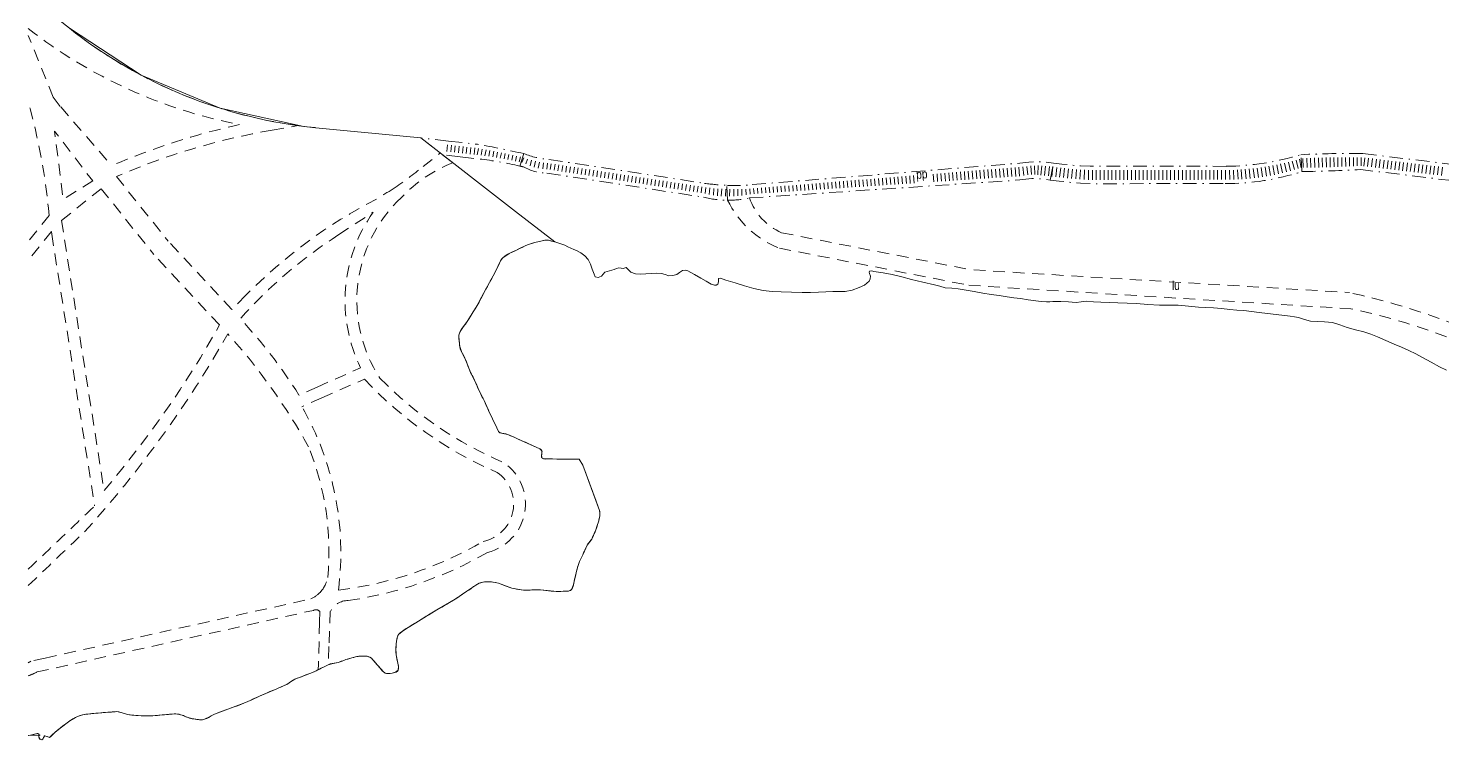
# Model space of a CAD drawing. Header units: metres. Extents: x 24485995 to 24488038, y 6819999 to 6822001.
# Drawn here: x 24486000 to 24486361.4, y 6820210.6 to 6820392.4 of the extents above; entities that cross this region are included whole.
import ezdxf

# ---------------------------------------------------------------- set-up
doc = ezdxf.new("R2010")
doc.units = ezdxf.units.M
for name, pattern in [('k10040', [10.3, 3.5, -1.5, 0.3, -1.5, 3.5]), ('k10050', [8, 3, -2, 3]), ('k10vi1', [0])]:
    doc.linetypes.add(name, pattern=pattern)
for name, color, linetype, lineweight in [('AK_KayttotarkoitusSymboliViiva_Virkistysalueen_kuvio_murtoviiva', 7, 'Continuous', 0), ('AK_KayttotarkoitusViiva', 7, 'Continuous', 0), ('AK_LiikennointiViiva_Polkuviivoitus', 7, 'Continuous', 0), ('AK_MuuAsemakaavaTeksti_Alueenosan_kayttotarkoitus', 7, 'Continuous', 0), ('AK_MuuAsemakaavaViiva_alueenosan_raja', 7, 'Continuous', 0), ('AK_MuuAsemakaavaViiva_Ohj_alueenosan_raja', 7, 'Continuous', 0), ('AK_Poistettava_merkintä', 7, 'Continuous', 0)]:
    doc.layers.add(name, color=color, linetype=linetype, lineweight=lineweight)
doc.styles.add('ArialNarrow', font='ARIALN.TTF')

msp = doc.modelspace()

# ---------------------------------------------------------------- linework, layer by layer
at = {"layer": 'AK_KayttotarkoitusSymboliViiva_Virkistysalueen_kuvio_murtoviiva', "linetype": 'k10vi1', "lineweight": 9, "flags": 128}
msp.add_lwpolyline([(24486003, 6820211.75), (24486000.15, 6820211.69), (24486000.57, 6820211.72), (24486000.84, 6820211.77), (24486001.12, 6820211.84), (24486001.39, 6820211.93), (24486001.66, 6820212.01), (24486001.93, 6820212.07), (24486002.11, 6820212.1), (24486002.29, 6820212.13), (24486002.48, 6820212.12), (24486002.64, 6820212.07), (24486002.76, 6820211.95), (24486002.79, 6820211.85), (24486002.78, 6820211.75), (24486002.75, 6820211.65), (24486002.72, 6820211.55), (24486002.7, 6820211.45), (24486002.69, 6820211.4), (24486002.69, 6820211.34), (24486002.68, 6820211.29), (24486002.68, 6820211.24), (24486002.67, 6820211.19), (24486002.76, 6820210.96), (24486002.97, 6820210.76), (24486003.24, 6820210.62), (24486003.5, 6820210.58), (24486003.68, 6820210.68), (24486003.74, 6820210.79), (24486003.8, 6820210.9), (24486003.86, 6820211.02), (24486003.92, 6820211.13), (24486003.99, 6820211.25), (24486004.02, 6820211.33), (24486004.06, 6820211.43), (24486004.09, 6820211.53), (24486004.14, 6820211.59), (24486004.21, 6820211.6), (24486004.46, 6820211.51), (24486004.71, 6820211.43), (24486004.96, 6820211.35), (24486005.21, 6820211.26), (24486005.46, 6820211.18), (24486005.73, 6820211.43), (24486006.26, 6820211.91), (24486006.79, 6820212.4), (24486007.46, 6820212.99), (24486008.14, 6820213.55), (24486008.85, 6820214.09), (24486009.56, 6820214.62), (24486010.28, 6820215.14), (24486010.72, 6820215.45), (24486011.17, 6820215.74), (24486011.63, 6820216.01), (24486012.1, 6820216.27), (24486012.59, 6820216.5), (24486012.99, 6820216.66), (24486013.41, 6820216.8), (24486013.82, 6820216.92), (24486014.24, 6820217.01), (24486014.67, 6820217.07), (24486015.19, 6820217.14), (24486015.71, 6820217.2), (24486016.24, 6820217.26), (24486016.76, 6820217.31), (24486017.28, 6820217.35), (24486017.89, 6820217.4), (24486018.5, 6820217.45), (24486019.11, 6820217.5), (24486019.72, 6820217.54), (24486020.33, 6820217.59), (24486020.79, 6820217.62), (24486021.24, 6820217.66), (24486021.7, 6820217.69), (24486022.16, 6820217.72), (24486022.62, 6820217.75), (24486023.17, 6820217.72), (24486023.72, 6820217.57), (24486024.26, 6820217.36), (24486024.81, 6820217.17), (24486025.36, 6820217.04), (24486025.9, 6820216.96), (24486026.43, 6820216.89), (24486026.97, 6820216.83), (24486027.5, 6820216.78), (24486028.04, 6820216.74), (24486028.8, 6820216.7), (24486029.56, 6820216.67), (24486030.32, 6820216.66), (24486031.08, 6820216.67), (24486031.83, 6820216.71), (24486032.43, 6820216.76), (24486033.03, 6820216.81), (24486033.63, 6820216.87), (24486034.22, 6820216.92), (24486034.82, 6820216.98), (24486035.31, 6820217.02), (24486035.8, 6820217.06), (24486036.29, 6820217.1), (24486036.78, 6820217.13), (24486037.27, 6820217.17), (24486037.68, 6820217.17), (24486038.1, 6820217.14), (24486038.51, 6820217.07), (24486038.92, 6820216.97), (24486039.33, 6820216.86), (24486039.64, 6820216.75), (24486039.94, 6820216.61), (24486040.24, 6820216.46), (24486040.54, 6820216.33), (24486040.85, 6820216.22), (24486041.2, 6820216.12), (24486041.55, 6820216.04), (24486041.91, 6820215.95), (24486042.26, 6820215.88), (24486042.62, 6820215.82), (24486042.85, 6820215.79), (24486043.07, 6820215.76), (24486043.29, 6820215.74), (24486043.51, 6820215.72), (24486043.74, 6820215.7), (24486044, 6820215.69), (24486044.26, 6820215.68), (24486044.52, 6820215.69), (24486044.79, 6820215.72), (24486045.05, 6820215.79), (24486045.59, 6820216), (24486046.09, 6820216.28), (24486046.58, 6820216.57), (24486047.07, 6820216.85), (24486047.59, 6820217.09), (24486048.27, 6820217.35), (24486048.94, 6820217.62), (24486049.62, 6820217.88), (24486050.3, 6820218.14), (24486050.98, 6820218.39), (24486051.8, 6820218.69), (24486052.62, 6820218.99), (24486053.45, 6820219.28), (24486054.27, 6820219.58), (24486055.08, 6820219.9), (24486055.89, 6820220.24), (24486056.69, 6820220.61), (24486057.48, 6820221), (24486058.28, 6820221.39), (24486059.08, 6820221.75), (24486059.97, 6820222.12), (24486060.86, 6820222.49), (24486061.75, 6820222.86), (24486062.64, 6820223.22), (24486063.53, 6820223.59), (24486064.04, 6820223.81), (24486064.55, 6820224.03), (24486065.06, 6820224.25), (24486065.56, 6820224.48), (24486066.06, 6820224.71), (24486066.31, 6820224.85), (24486066.53, 6820225.03), (24486066.75, 6820225.21), (24486066.97, 6820225.39), (24486067.21, 6820225.55), (24486067.57, 6820225.74), (24486067.93, 6820225.93), (24486068.3, 6820226.12), (24486068.67, 6820226.28), (24486069.05, 6820226.43), (24486069.77, 6820226.69), (24486070.48, 6820226.95), (24486071.19, 6820227.21), (24486071.91, 6820227.46), (24486072.62, 6820227.72), (24486073.07, 6820227.95), (24486073.52, 6820228.17), (24486073.97, 6820228.4), (24486074.42, 6820228.63), (24486074.87, 6820228.85), (24486075.22, 6820229.03), (24486075.57, 6820229.21), (24486075.92, 6820229.39), (24486076.28, 6820229.57), (24486076.63, 6820229.75), (24486077.11, 6820229.93), (24486077.62, 6820230.05), (24486078.13, 6820230.12), (24486078.65, 6820230.21), (24486079.15, 6820230.33), (24486079.56, 6820230.47), (24486079.96, 6820230.61), (24486080.36, 6820230.76), (24486080.76, 6820230.9), (24486081.17, 6820231.04), (24486081.66, 6820231.19), (24486082.15, 6820231.34), (24486082.64, 6820231.48), (24486083.14, 6820231.62), (24486083.64, 6820231.75), (24486083.98, 6820231.83), (24486084.32, 6820231.88), (24486084.67, 6820231.91), (24486085.01, 6820231.93), (24486085.35, 6820231.94), (24486085.84, 6820231.95), (24486086.34, 6820231.92), (24486086.83, 6820231.84), (24486087.28, 6820231.67), (24486087.67, 6820231.38), (24486088.03, 6820231), (24486088.37, 6820230.61), (24486088.7, 6820230.22), (24486089.02, 6820229.83), (24486089.36, 6820229.44), (24486089.63, 6820229.13), (24486089.9, 6820228.82), (24486090.17, 6820228.51), (24486090.45, 6820228.2), (24486090.73, 6820227.89), (24486091.09, 6820227.64), (24486091.52, 6820227.51), (24486092.01, 6820227.48), (24486092.49, 6820227.52), (24486092.96, 6820227.6), (24486093.31, 6820227.66), (24486093.68, 6820227.75), (24486094.03, 6820227.88), (24486094.32, 6820228.08), (24486094.53, 6820228.37), (24486094.62, 6820228.72), (24486094.62, 6820229.07), (24486094.55, 6820229.42), (24486094.47, 6820229.77), (24486094.39, 6820230.12), (24486094.31, 6820230.55), (24486094.22, 6820230.99), (24486094.13, 6820231.42), (24486094.05, 6820231.86), (24486093.99, 6820232.29), (24486093.93, 6820232.98), (24486093.93, 6820233.67), (24486093.97, 6820234.37), (24486094.03, 6820235.06), (24486094.11, 6820235.76), (24486094.15, 6820236.14), (24486094.21, 6820236.51), (24486094.3, 6820236.88), (24486094.45, 6820237.22), (24486094.68, 6820237.54), (24486095.13, 6820237.96), (24486095.59, 6820238.33), (24486096.07, 6820238.65), (24486096.56, 6820238.96), (24486097.06, 6820239.26), (24486097.85, 6820239.75), (24486098.64, 6820240.24), (24486099.43, 6820240.73), (24486100.23, 6820241.21), (24486101.02, 6820241.7), (24486101.69, 6820242.11), (24486102.36, 6820242.52), (24486103.03, 6820242.92), (24486103.7, 6820243.33), (24486104.37, 6820243.74), (24486105.02, 6820244.12), (24486105.67, 6820244.49), (24486106.32, 6820244.85), (24486106.98, 6820245.22), (24486107.62, 6820245.6), (24486108.37, 6820246.06), (24486109.11, 6820246.54), (24486109.84, 6820247.02), (24486110.58, 6820247.51), (24486111.31, 6820247.99), (24486111.92, 6820248.41), (24486112.53, 6820248.83), (24486113.14, 6820249.26), (24486113.75, 6820249.69), (24486114.37, 6820250.11), (24486114.78, 6820250.35), (24486115.21, 6820250.55), (24486115.66, 6820250.7), (24486116.11, 6820250.82), (24486116.57, 6820250.89), (24486117.27, 6820250.94), (24486117.98, 6820250.92), (24486118.69, 6820250.84), (24486119.4, 6820250.72), (24486120.1, 6820250.54), (24486120.79, 6820250.32), (24486121.47, 6820250.06), (24486122.15, 6820249.79), (24486122.83, 6820249.54), (24486123.53, 6820249.33), (24486124.12, 6820249.19), (24486124.71, 6820249.07), (24486125.3, 6820248.96), (24486125.89, 6820248.88), (24486126.49, 6820248.83), (24486127.37, 6820248.81), (24486128.25, 6820248.83), (24486129.13, 6820248.86), (24486130, 6820248.88), (24486130.88, 6820248.86), (24486131.56, 6820248.81), (24486132.25, 6820248.73), (24486132.93, 6820248.65), (24486133.61, 6820248.57), (24486134.29, 6820248.51), (24486134.88, 6820248.48), (24486135.46, 6820248.48), (24486136.05, 6820248.49), (24486136.64, 6820248.52), (24486137.22, 6820248.54), (24486137.55, 6820248.55), (24486137.88, 6820248.56), (24486138.2, 6820248.61), (24486138.5, 6820248.73), (24486138.76, 6820248.96), (24486139.03, 6820249.36), (24486139.19, 6820249.77), (24486139.29, 6820250.19), (24486139.36, 6820250.62), (24486139.45, 6820251.05), (24486139.58, 6820251.57), (24486139.71, 6820252.08), (24486139.83, 6820252.6), (24486139.96, 6820253.12), (24486140.1, 6820253.63), (24486140.22, 6820254.13), (24486140.35, 6820254.63), (24486140.49, 6820255.13), (24486140.64, 6820255.62), (24486140.82, 6820256.1), (24486140.97, 6820256.45), (24486141.14, 6820256.79), (24486141.31, 6820257.13), (24486141.49, 6820257.47), (24486141.66, 6820257.81), (24486141.89, 6820258.3), (24486142.11, 6820258.79), (24486142.33, 6820259.28), (24486142.56, 6820259.78), (24486142.79, 6820260.27), (24486142.99, 6820260.6), (24486143.23, 6820260.92), (24486143.49, 6820261.22), (24486143.73, 6820261.53), (24486143.95, 6820261.86), (24486144.18, 6820262.32), (24486144.4, 6820262.78), (24486144.61, 6820263.25), (24486144.81, 6820263.73), (24486144.99, 6820264.21), (24486145.16, 6820264.66), (24486145.31, 6820265.12), (24486145.46, 6820265.58), (24486145.6, 6820266.04), (24486145.74, 6820266.5), (24486145.81, 6820266.75), (24486145.87, 6820266.99), (24486145.92, 6820267.23), (24486145.97, 6820267.47), (24486146.01, 6820267.72), (24486146.05, 6820268.01), (24486146.07, 6820268.31), (24486146.07, 6820268.61), (24486146.03, 6820268.91), (24486145.95, 6820269.19), (24486145.1, 6820271.5), (24486144.26, 6820273.81), (24486143.41, 6820276.11), (24486142.56, 6820278.42), (24486141.71, 6820280.72), (24486140.75, 6820282.28), (24486140.27, 6820282.27), (24486139.79, 6820282.26), (24486139.3, 6820282.25), (24486138.82, 6820282.24), (24486138.34, 6820282.23), (24486137.24, 6820282.23), (24486136.15, 6820282.25), (24486135.06, 6820282.29), (24486133.96, 6820282.33), (24486132.87, 6820282.37), (24486132.55, 6820282.35), (24486132.23, 6820282.32), (24486131.91, 6820282.31), (24486131.6, 6820282.37), (24486131.29, 6820282.56), (24486131.2, 6820282.67), (24486131.16, 6820282.79), (24486131.15, 6820282.91), (24486131.16, 6820283.04), (24486131.16, 6820283.17), (24486131.17, 6820283.42), (24486131.21, 6820283.68), (24486131.25, 6820283.93), (24486131.27, 6820284.18), (24486131.21, 6820284.43), (24486131.15, 6820284.56), (24486131.06, 6820284.68), (24486130.96, 6820284.78), (24486130.84, 6820284.86), (24486130.71, 6820284.93), (24486129.78, 6820285.34), (24486128.86, 6820285.75), (24486127.93, 6820286.16), (24486127, 6820286.57), (24486126.08, 6820286.98), (24486125.37, 6820287.3), (24486124.66, 6820287.63), (24486123.95, 6820287.95), (24486123.24, 6820288.27), (24486122.53, 6820288.6), (24486122.03, 6820288.74), (24486121.49, 6820288.8), (24486120.96, 6820288.87), (24486120.49, 6820289.03), (24486120.15, 6820289.35), (24486120.05, 6820289.53), (24486119.96, 6820289.72), (24486119.88, 6820289.91), (24486119.8, 6820290.09), (24486119.72, 6820290.28), (24486119.35, 6820291.05), (24486118.98, 6820291.82), (24486118.6, 6820292.59), (24486118.23, 6820293.36), (24486117.87, 6820294.13), (24486117.58, 6820294.75), (24486117.29, 6820295.38), (24486117.01, 6820296), (24486116.73, 6820296.63), (24486116.45, 6820297.26), (24486116.19, 6820297.79), (24486115.92, 6820298.32), (24486115.65, 6820298.86), (24486115.38, 6820299.39), (24486115.12, 6820299.92), (24486114.89, 6820300.42), (24486114.67, 6820300.93), (24486114.46, 6820301.43), (24486114.25, 6820301.94), (24486114.02, 6820302.44), (24486113.83, 6820302.84), (24486113.63, 6820303.23), (24486113.42, 6820303.62), (24486113.21, 6820304.01), (24486113.02, 6820304.41), (24486112.71, 6820305.14), (24486112.42, 6820305.87), (24486112.13, 6820306.61), (24486111.84, 6820307.35), (24486111.55, 6820308.09), (24486111.27, 6820308.68), (24486110.94, 6820309.25), (24486110.62, 6820309.82), (24486110.36, 6820310.42), (24486110.22, 6820311.04), (24486110.19, 6820311.32), (24486110.17, 6820311.6), (24486110.16, 6820311.87), (24486110.14, 6820312.15), (24486110.12, 6820312.43), (24486110.09, 6820312.73), (24486110.05, 6820313.02), (24486110.02, 6820313.32), (24486110, 6820313.61), (24486110.01, 6820313.91), (24486110.23, 6820314.68), (24486110.63, 6820315.4), (24486111.13, 6820316.08), (24486111.67, 6820316.75), (24486112.15, 6820317.43), (24486112.67, 6820318.25), (24486113.19, 6820319.07), (24486113.7, 6820319.89), (24486114.21, 6820320.71), (24486114.7, 6820321.54), (24486115.17, 6820322.37), (24486115.61, 6820323.2), (24486116.05, 6820324.04), (24486116.49, 6820324.88), (24486116.94, 6820325.71), (24486117.31, 6820326.38), (24486117.68, 6820327.05), (24486118.05, 6820327.72), (24486118.41, 6820328.39), (24486118.78, 6820329.07), (24486119.12, 6820329.72), (24486119.45, 6820330.38), (24486119.76, 6820331.05), (24486120.07, 6820331.72), (24486120.4, 6820332.38), (24486120.54, 6820332.67), (24486120.68, 6820332.96), (24486120.84, 6820333.24), (24486121.03, 6820333.51), (24486121.25, 6820333.75), (24486121.86, 6820334.23), (24486122.51, 6820334.63), (24486123.18, 6820334.97), (24486123.87, 6820335.29), (24486124.55, 6820335.61), (24486125.15, 6820335.9), (24486125.75, 6820336.19), (24486126.35, 6820336.47), (24486126.96, 6820336.74), (24486127.58, 6820337), (24486128.31, 6820337.27), (24486129.05, 6820337.51), (24486129.8, 6820337.72), (24486130.56, 6820337.9), (24486131.32, 6820338.07), (24486131.63, 6820338.14), (24486131.95, 6820338.2), (24486132.27, 6820338.24), (24486132.58, 6820338.24), (24486132.89, 6820338.2), (24486133.21, 6820338.12), (24486133.54, 6820338.04), (24486133.86, 6820337.96), (24486134.18, 6820337.88), (24486134.51, 6820337.8), (24486124.49, 6820345.57), (24486100.27, 6820364.36), (24486073.4, 6820366.97), (24486070.39, 6820367.3), (24486049, 6820371.94), (24486028.81, 6820380.39), (24486010.49, 6820392.36), (24486002.35, 6820398.82)], dxfattribs=at)
at = {"layer": 'AK_KayttotarkoitusViiva', "linetype": 'Continuous', "lineweight": 20, "flags": 128}
for points in [[(24486073.4, 6820366.97), (24486100.27, 6820364.36), (24486124.49, 6820345.57), (24486134.51, 6820337.8)], [(24486000, 6820211.7), (24486000.57, 6820211.72), (24486001.25, 6820211.88), (24486001.93, 6820212.07), (24486002.39, 6820212.13), (24486002.76, 6820211.95), (24486002.7, 6820211.45), (24486002.67, 6820211.19), (24486002.94, 6820210.78), (24486003.44, 6820210.58), (24486003.68, 6820210.68), (24486003.99, 6820211.25), (24486004.21, 6820211.6), (24486004.83, 6820211.39), (24486005.46, 6820211.18), (24486006.13, 6820211.79), (24486006.79, 6820212.4), (24486008.49, 6820213.82), (24486010.28, 6820215.14), (24486011.4, 6820215.88), (24486012.59, 6820216.5), (24486013.61, 6820216.86), (24486014.67, 6820217.07), (24486015.98, 6820217.23), (24486017.28, 6820217.35), (24486018.81, 6820217.47), (24486020.33, 6820217.59), (24486021.47, 6820217.67), (24486022.62, 6820217.75), (24486023.99, 6820217.47), (24486025.36, 6820217.04), (24486026.7, 6820216.86), (24486028.04, 6820216.74), (24486029.94, 6820216.66), (24486031.83, 6820216.71), (24486033.33, 6820216.84), (24486034.82, 6820216.98), (24486036.04, 6820217.08), (24486037.27, 6820217.17), (24486038.3, 6820217.11), (24486039.33, 6820216.86), (24486040.09, 6820216.54), (24486040.85, 6820216.22), (24486041.73, 6820215.99), (24486042.62, 6820215.82), (24486043.18, 6820215.75), (24486043.74, 6820215.7), (24486044.39, 6820215.68), (24486045.05, 6820215.79), (24486046.34, 6820216.42), (24486047.59, 6820217.09), (24486049.28, 6820217.75), (24486050.98, 6820218.39), (24486053.03, 6820219.14), (24486055.08, 6820219.9), (24486057.09, 6820220.81), (24486059.08, 6820221.75), (24486061.31, 6820222.67), (24486063.53, 6820223.59), (24486064.8, 6820224.14), (24486066.06, 6820224.71), (24486066.64, 6820225.12), (24486067.21, 6820225.55), (24486068.11, 6820226.03), (24486069.05, 6820226.43), (24486070.84, 6820227.08), (24486072.62, 6820227.72), (24486073.74, 6820228.29), (24486074.87, 6820228.85), (24486075.75, 6820229.3), (24486076.63, 6820229.75), (24486077.87, 6820230.09), (24486079.15, 6820230.33), (24486080.16, 6820230.68), (24486081.17, 6820231.04), (24486082.39, 6820231.41), (24486083.64, 6820231.75), (24486084.49, 6820231.9), (24486085.35, 6820231.94), (24486086.59, 6820231.89), (24486087.67, 6820231.38), (24486088.53, 6820230.42), (24486089.36, 6820229.44), (24486090.04, 6820228.67), (24486090.73, 6820227.89), (24486091.19, 6820227.59), (24486092.07, 6820227.49), (24486092.96, 6820227.6), (24486093.86, 6820227.8), (24486094.53, 6820228.37), (24486094.59, 6820229.25), (24486094.39, 6820230.12), (24486094.18, 6820231.21), (24486093.99, 6820232.29), (24486093.94, 6820234.02), (24486094.11, 6820235.76), (24486094.25, 6820236.7), (24486094.68, 6820237.54), (24486095.83, 6820238.49), (24486097.06, 6820239.26), (24486099.04, 6820240.48), (24486101.02, 6820241.7), (24486102.69, 6820242.72), (24486104.37, 6820243.74), (24486106, 6820244.67), (24486107.62, 6820245.6), (24486109.48, 6820246.78), (24486111.31, 6820247.99), (24486112.83, 6820249.05), (24486114.37, 6820250.11), (24486115.43, 6820250.63), (24486116.57, 6820250.89), (24486118.34, 6820250.89), (24486120.1, 6820250.54), (24486121.81, 6820249.92), (24486123.53, 6820249.33), (24486125, 6820249.01), (24486126.49, 6820248.83), (24486128.69, 6820248.84), (24486130.88, 6820248.86), (24486132.59, 6820248.69), (24486134.29, 6820248.51), (24486135.76, 6820248.49), (24486137.22, 6820248.54), (24486138.04, 6820248.58), (24486138.76, 6820248.96), (24486139.25, 6820249.98), (24486139.45, 6820251.05), (24486139.77, 6820252.34), (24486140.1, 6820253.63), (24486140.42, 6820254.88), (24486140.82, 6820256.1), (24486141.23, 6820256.96), (24486141.66, 6820257.81), (24486142.22, 6820259.04), (24486142.79, 6820260.27), (24486143.36, 6820261.07), (24486143.95, 6820261.86), (24486144.51, 6820263.02), (24486144.99, 6820264.21), (24486145.39, 6820265.35), (24486145.74, 6820266.5), (24486145.89, 6820267.11), (24486146.01, 6820267.72), (24486146.07, 6820268.46), (24486145.95, 6820269.19), (24486143.83, 6820274.96), (24486141.71, 6820280.72), (24486140.75, 6820282.28), (24486139.55, 6820282.26), (24486138.34, 6820282.23), (24486135.6, 6820282.27), (24486132.87, 6820282.37), (24486132.07, 6820282.3), (24486131.29, 6820282.56), (24486131.16, 6820283.17), (24486131.23, 6820283.8), (24486131.21, 6820284.43), (24486130.71, 6820284.93), (24486128.39, 6820285.96), (24486126.08, 6820286.98), (24486124.3, 6820287.79), (24486122.53, 6820288.6), (24486121.22, 6820288.83), (24486120.6, 6820288.97), (24486120.15, 6820289.35), (24486119.92, 6820289.81), (24486119.72, 6820290.28), (24486118.79, 6820292.2), (24486117.87, 6820294.13), (24486117.15, 6820295.69), (24486116.45, 6820297.26), (24486115.78, 6820298.59), (24486115.12, 6820299.92), (24486114.57, 6820301.18), (24486114.02, 6820302.44), (24486113.52, 6820303.42), (24486113.02, 6820304.41), (24486112.27, 6820306.24), (24486111.55, 6820308.09), (24486110.77, 6820309.54), (24486110.22, 6820311.04), (24486110.16, 6820311.74), (24486110.12, 6820312.43), (24486110.03, 6820313.17), (24486110.01, 6820313.91), (24486110.31, 6820314.87), (24486111.2, 6820316.16), (24486112.15, 6820317.43), (24486113.44, 6820319.48), (24486114.7, 6820321.54), (24486115.83, 6820323.62), (24486116.94, 6820325.71), (24486117.86, 6820327.39), (24486118.78, 6820329.07), (24486119.6, 6820330.71), (24486120.4, 6820332.38), (24486120.76, 6820333.1), (24486121.25, 6820333.75), (24486122.84, 6820334.81), (24486124.55, 6820335.61), (24486126.05, 6820336.33), (24486127.58, 6820337), (24486129.42, 6820337.61), (24486131.32, 6820338.07), (24486132.11, 6820338.23), (24486132.89, 6820338.2), (24486133.7, 6820338), (24486134.51, 6820337.8)], [(24486362.35, 6820305.04), (24486360.56, 6820305.89), (24486358.4, 6820307.06), (24486356.24, 6820308.22), (24486354.48, 6820309.16), (24486352.71, 6820310.05), (24486350.84, 6820310.85), (24486348.97, 6820311.62), (24486346.84, 6820312.58), (24486344.71, 6820313.53), (24486342.98, 6820314.2), (24486341.21, 6820314.79), (24486339.09, 6820315.35), (24486336.97, 6820315.88), (24486335.1, 6820316.55), (24486333.2, 6820317.15), (24486332.19, 6820317.3), (24486331.18, 6820317.38), (24486329.4, 6820317.45), (24486327.63, 6820317.56), (24486326.1, 6820317.98), (24486324.57, 6820318.43), (24486323.49, 6820318.62), (24486322.41, 6820318.8), (24486314.5, 6820319.71), (24486312.52, 6820319.96), (24486310.54, 6820320.22), (24486308.75, 6820320.36), (24486306.96, 6820320.48), (24486304.9, 6820320.73), (24486302.84, 6820320.97), (24486300.9, 6820321.05), (24486298.96, 6820321.1), (24486296.39, 6820321.38), (24486293.81, 6820321.65), (24486291.42, 6820321.63), (24486289.03, 6820321.62), (24486286.08, 6820321.82), (24486283.13, 6820322), (24486280.76, 6820322.13), (24486278.39, 6820322.25), (24486276.2, 6820322.32), (24486274.02, 6820322.38), (24486272.17, 6820322.49), (24486270.33, 6820322.6), (24486269.03, 6820322.47), (24486267.73, 6820322.33), (24486266.74, 6820322.41), (24486265.74, 6820322.49), (24486263.78, 6820322.53), (24486261.81, 6820322.54), (24486260.97, 6820322.49), (24486260.13, 6820322.46), (24486258.77, 6820322.54), (24486257.41, 6820322.7), (24486255.44, 6820322.99), (24486253.47, 6820323.28), (24486251.79, 6820323.51), (24486250.1, 6820323.75), (24486248.06, 6820324.05), (24486246.02, 6820324.36), (24486243.86, 6820324.72), (24486241.69, 6820325.09), (24486239.65, 6820325.45), (24486237.6, 6820325.82), (24486235.95, 6820325.92), (24486234.3, 6820326.04), (24486232.92, 6820326.44), (24486231.54, 6820326.85), (24486228.59, 6820327.49), (24486225.64, 6820328.14), (24486223.2, 6820328.83), (24486220.74, 6820329.48), (24486218.41, 6820329.86), (24486216.06, 6820330.19), (24486215.5, 6820330.36), (24486214.95, 6820330.32), (24486214.81, 6820330.07), (24486214.93, 6820329.72), (24486215.21, 6820328.99), (24486215.12, 6820328.38), (24486214.85, 6820327.78), (24486213.64, 6820326.75), (24486212.26, 6820326.14), (24486210.52, 6820325.48), (24486208.73, 6820325.12), (24486207.15, 6820325.11), (24486205.58, 6820325.1), (24486203.76, 6820324.99), (24486201.94, 6820324.9), (24486199.83, 6820324.85), (24486197.71, 6820324.84), (24486195.04, 6820324.91), (24486192.36, 6820325.02), (24486190.06, 6820325.11), (24486187.78, 6820325.36), (24486185.37, 6820325.91), (24486183, 6820326.59), (24486180.61, 6820327.29), (24486178.22, 6820328), (24486177.51, 6820328.3), (24486176.79, 6820328.51), (24486176.33, 6820328.39), (24486176.35, 6820327.56), (24486176.17, 6820327), (24486175.79, 6820326.75), (24486175.34, 6820326.7), (24486174.48, 6820326.99), (24486173.16, 6820327.76), (24486171.83, 6820328.54), (24486170.19, 6820329.46), (24486168.54, 6820330.36), (24486167.85, 6820330.53), (24486167.14, 6820330.45), (24486166.41, 6820329.96), (24486165.66, 6820329.43), (24486164.67, 6820329.18), (24486163.69, 6820329.13), (24486162.74, 6820329.46), (24486161.77, 6820329.74), (24486160.49, 6820329.76), (24486159.2, 6820329.72), (24486157.78, 6820329.62), (24486156.35, 6820329.52), (24486155.16, 6820329.66), (24486153.99, 6820330.01), (24486153.37, 6820330.63), (24486152.76, 6820331.2), (24486152.02, 6820330.97), (24486151.46, 6820331.11), (24486150.9, 6820331.16), (24486150.29, 6820330.97), (24486149.68, 6820330.77), (24486148.49, 6820330.41), (24486147.3, 6820330.05), (24486146.86, 6820329.57), (24486146.43, 6820329.01), (24486145.57, 6820328.71), (24486144.84, 6820328.84), (24486144.56, 6820329.55), (24486144.08, 6820330.83), (24486143.61, 6820332.1), (24486143.02, 6820333.26), (24486142.17, 6820334.26), (24486141.17, 6820335), (24486140.09, 6820335.55), (24486139.35, 6820335.84), (24486138.62, 6820336.14), (24486137.84, 6820336.55), (24486137.05, 6820336.93), (24486136.05, 6820337.27), (24486135.05, 6820337.61), (24486134.51, 6820337.8)]]:
    msp.add_lwpolyline(points, dxfattribs=at)
at = {"layer": 'AK_KayttotarkoitusViiva', "linetype": 'Continuous', "lineweight": 20}
msp.add_arc((24486085.03, 6820486.41), 120, 231.6013, 264.4385, dxfattribs=at)
at = {"layer": 'AK_LiikennointiViiva_Polkuviivoitus', "linetype": 'Continuous', "lineweight": 0, "flags": 128}
for points in [[(24486107.12, 6820362.58), (24486106.93, 6820360.91)], [(24486108.11, 6820362.47), (24486107.92, 6820360.8)], [(24486109.1, 6820362.35), (24486108.91, 6820360.69)], [(24486110.1, 6820362.24), (24486109.91, 6820360.58)], [(24486111.09, 6820362.13), (24486110.9, 6820360.46)], [(24486112.08, 6820362.02), (24486111.9, 6820360.35)], [(24486113.08, 6820361.91), (24486112.89, 6820360.24)], [(24486114.07, 6820361.79), (24486113.88, 6820360.13)], [(24486115, 6820361.66), (24486114.7, 6820360.03)], [(24486115.98, 6820361.49), (24486115.7, 6820359.92)], [(24486116.95, 6820361.31), (24486116.66, 6820359.79)], [(24486117.94, 6820361.12), (24486117.66, 6820359.66)], [(24486118.92, 6820360.94), (24486118.65, 6820359.51)], [(24486119.89, 6820360.74), (24486119.61, 6820359.36)], [(24486120.87, 6820360.55), (24486120.6, 6820359.19)], [(24486121.84, 6820360.35), (24486121.56, 6820359.02)], [(24486122.82, 6820360.14), (24486122.54, 6820358.83)], [(24486123.8, 6820359.94), (24486123.52, 6820358.64)], [(24486124.76, 6820359.72), (24486124.48, 6820358.44)], [(24486125.74, 6820359.5), (24486125.45, 6820358.22)], [(24486126.57, 6820359.28), (24486126.11, 6820358.06)], [(24486127.54, 6820358.94), (24486127.14, 6820357.74)], [(24486128.56, 6820358.63), (24486128.19, 6820357.25)], [(24486129.56, 6820358.38), (24486129.22, 6820356.89)], [(24486130.58, 6820358.17), (24486130.27, 6820356.62)], [(24486131.63, 6820358.01), (24486131.43, 6820356.43)], [(24486132.66, 6820357.89), (24486132.51, 6820356.36)], [(24486133.59, 6820357.76), (24486133.35, 6820356.24)], [(24486134.58, 6820357.61), (24486134.34, 6820356.09)], [(24486135.56, 6820357.46), (24486135.33, 6820355.94)], [(24486136.55, 6820357.31), (24486136.32, 6820355.79)], [(24486137.54, 6820357.15), (24486137.31, 6820355.64)], [(24486138.53, 6820357), (24486138.3, 6820355.48)], [(24486139.52, 6820356.85), (24486139.28, 6820355.33)], [(24486140.51, 6820356.7), (24486140.27, 6820355.18)], [(24486141.5, 6820356.55), (24486141.26, 6820355.03)], [(24486142.48, 6820356.39), (24486142.25, 6820354.88)], [(24486143.47, 6820356.24), (24486143.24, 6820354.72)], [(24486245.14, 6820356.24), (24486245.31, 6820354.07)], [(24486246.13, 6820356.32), (24486246.31, 6820354.13)], [(24486247.13, 6820356.4), (24486247.31, 6820354.2)], [(24486248.13, 6820356.48), (24486248.31, 6820354.27)], [(24486249.12, 6820356.56), (24486249.3, 6820354.33)], [(24486250.12, 6820356.64), (24486250.3, 6820354.4)], [(24486251.12, 6820356.72), (24486251.3, 6820354.47)], [(24486252.11, 6820356.8), (24486252.3, 6820354.53)], [(24486253.11, 6820356.88), (24486253.29, 6820354.6)], [(24486254.14, 6820356.98), (24486254.38, 6820354.77)], [(24486255.13, 6820357.09), (24486255.37, 6820354.92)], [(24486256.11, 6820357.19), (24486256.31, 6820354.99)], [(24486257.06, 6820357.26), (24486257.19, 6820354.98)], [(24486257.99, 6820357.29), (24486257.94, 6820354.93)], [(24486258.93, 6820357.24), (24486258.74, 6820354.85)], [(24486259.9, 6820357.14), (24486259.64, 6820354.75)], [(24486260.89, 6820357.03), (24486260.63, 6820354.63)], [(24486261.8, 6820356.93), (24486261.52, 6820354.53)], [(24486262.79, 6820356.82), (24486262.51, 6820354.42)], [(24486263.79, 6820356.7), (24486263.51, 6820354.31)], [(24486264.78, 6820356.59), (24486264.5, 6820354.2)], [(24486265.77, 6820356.47), (24486265.49, 6820354.09)], [(24486266.78, 6820356.36), (24486266.52, 6820353.98)], [(24486267.81, 6820356.27), (24486267.64, 6820353.87)], [(24486309.93, 6820356.26), (24486310.08, 6820353.82)], [(24486310.95, 6820356.33), (24486311.14, 6820353.9)], [(24486311.96, 6820356.43), (24486312.2, 6820354)], [(24486312.98, 6820356.53), (24486313.26, 6820354.11)], [(24486313.99, 6820356.65), (24486314.32, 6820354.25)], [(24486314.98, 6820356.79), (24486315.31, 6820354.39)], [(24486315.99, 6820356.94), (24486316.36, 6820354.56)], [(24486316.99, 6820357.11), (24486317.4, 6820354.75)], [(24486317.99, 6820357.29), (24486318.44, 6820354.95)], [(24486318.97, 6820357.48), (24486319.42, 6820355.16)], [(24486319.97, 6820357.69), (24486320.46, 6820355.41)], [(24486320.97, 6820357.91), (24486321.49, 6820355.66)], [(24486321.96, 6820358.15), (24486322.51, 6820355.94)], [(24486322.94, 6820358.4), (24486323.53, 6820356.24)], [(24486323.91, 6820358.66), (24486324.49, 6820356.53)], [(24486324.82, 6820358.95), (24486325.22, 6820356.68)], [(24486325.63, 6820359.09), (24486325.74, 6820356.77)], [(24486326.63, 6820359.14), (24486326.74, 6820356.78)], [(24486327.62, 6820359.18), (24486327.71, 6820356.79)], [(24486328.62, 6820359.22), (24486328.71, 6820356.81)], [(24486329.62, 6820359.26), (24486329.71, 6820356.83)], [(24486330.61, 6820359.29), (24486330.67, 6820356.85)], [(24486331.6, 6820359.31), (24486331.67, 6820356.88)], [(24486332.59, 6820359.34), (24486332.63, 6820356.91)], [(24486333.59, 6820359.35), (24486333.63, 6820356.94)], [(24486334.58, 6820359.37), (24486334.6, 6820356.98)], [(24486335.58, 6820359.37), (24486335.6, 6820357.02)], [(24486336.58, 6820359.38), (24486336.6, 6820357.06)], [(24486337.57, 6820359.38), (24486337.56, 6820357.1)], [(24486338.57, 6820359.38), (24486338.56, 6820357.15)], [(24486339.56, 6820359.37), (24486339.53, 6820357.19)], [(24486340.56, 6820359.35), (24486340.54, 6820357.24)], [(24486341.45, 6820359.29), (24486341.2, 6820357.17)], [(24486342.45, 6820359.17), (24486342.19, 6820357.05)], [(24486343.44, 6820359.05), (24486343.18, 6820356.93)], [(24486344.43, 6820358.93), (24486344.18, 6820356.81)], [(24486345.42, 6820358.81), (24486345.17, 6820356.69)], [(24486346.42, 6820358.69), (24486346.16, 6820356.57)], [(24486347.41, 6820358.57), (24486347.15, 6820356.45)], [(24486348.4, 6820358.45), (24486348.15, 6820356.33)], [(24486349.39, 6820358.33), (24486349.14, 6820356.21)], [(24486350.39, 6820358.21), (24486350.13, 6820356.09)], [(24486351.38, 6820358.09), (24486351.12, 6820355.97)], [(24486352.37, 6820357.97), (24486352.12, 6820355.85)], [(24486353.37, 6820357.85), (24486353.11, 6820355.73)], [(24486354.36, 6820357.73), (24486354.1, 6820355.61)], [(24486355.35, 6820357.61), (24486355.1, 6820355.49)], [(24486356.34, 6820357.49), (24486356.09, 6820355.37)], [(24486357.34, 6820357.37), (24486357.08, 6820355.25)], [(24486358.33, 6820357.25), (24486358.07, 6820355.13)], [(24486359.32, 6820357.13), (24486359.07, 6820355.01)], [(24486360.32, 6820357.01), (24486360.06, 6820354.89)], [(24486361.31, 6820356.89), (24486361.05, 6820354.77)], [(24486144.46, 6820356.09), (24486144.23, 6820354.57)], [(24486145.45, 6820355.94), (24486145.22, 6820354.42)], [(24486146.44, 6820355.79), (24486146.2, 6820354.27)], [(24486147.43, 6820355.63), (24486147.19, 6820354.12)], [(24486148.41, 6820355.48), (24486148.18, 6820353.96)], [(24486149.4, 6820355.33), (24486149.17, 6820353.81)], [(24486150.39, 6820355.18), (24486150.16, 6820353.66)], [(24486151.38, 6820355.03), (24486151.15, 6820353.51)], [(24486152.37, 6820354.87), (24486152.13, 6820353.36)], [(24486153.36, 6820354.72), (24486153.12, 6820353.2)], [(24486154.34, 6820354.57), (24486154.11, 6820353.05)], [(24486155.33, 6820354.42), (24486155.1, 6820352.9)], [(24486156.32, 6820354.27), (24486156.09, 6820352.75)], [(24486157.31, 6820354.11), (24486157.08, 6820352.6)], [(24486158.3, 6820353.96), (24486158.06, 6820352.44)], [(24486159.29, 6820353.81), (24486159.05, 6820352.29)], [(24486160.27, 6820353.66), (24486160.04, 6820352.14)], [(24486161.26, 6820353.51), (24486161.03, 6820351.99)], [(24486162.25, 6820353.35), (24486162.02, 6820351.84)], [(24486163.24, 6820353.2), (24486163.01, 6820351.68)], [(24486164.23, 6820353.05), (24486163.99, 6820351.53)], [(24486165.22, 6820352.9), (24486164.98, 6820351.38)], [(24486166.2, 6820352.75), (24486165.97, 6820351.23)], [(24486200.28, 6820352.63), (24486200.41, 6820351.08)], [(24486201.28, 6820352.71), (24486201.4, 6820351.15)], [(24486202.28, 6820352.79), (24486202.4, 6820351.22)], [(24486203.27, 6820352.87), (24486203.4, 6820351.28)], [(24486204.27, 6820352.95), (24486204.4, 6820351.35)], [(24486205.27, 6820353.03), (24486205.4, 6820351.41)], [(24486206.26, 6820353.11), (24486206.39, 6820351.48)], [(24486207.26, 6820353.19), (24486207.39, 6820351.55)], [(24486208.26, 6820353.28), (24486208.39, 6820351.61)], [(24486209.25, 6820353.36), (24486209.39, 6820351.68)], [(24486210.25, 6820353.44), (24486210.39, 6820351.75)], [(24486211.25, 6820353.52), (24486211.38, 6820351.81)], [(24486212.24, 6820353.6), (24486212.38, 6820351.88)], [(24486213.24, 6820353.68), (24486213.38, 6820351.94)], [(24486214.24, 6820353.76), (24486214.38, 6820352.01)], [(24486215.23, 6820353.84), (24486215.37, 6820352.08)], [(24486216.23, 6820353.92), (24486216.37, 6820352.14)], [(24486217.23, 6820354), (24486217.37, 6820352.21)], [(24486218.22, 6820354.08), (24486218.37, 6820352.28)], [(24486219.22, 6820354.16), (24486219.37, 6820352.34)], [(24486220.22, 6820354.24), (24486220.36, 6820352.41)], [(24486221.21, 6820354.32), (24486221.36, 6820352.48)], [(24486222.21, 6820354.4), (24486222.36, 6820352.54)], [(24486223.21, 6820354.48), (24486223.36, 6820352.61)], [(24486224.2, 6820354.56), (24486224.36, 6820352.67)], [(24486225.2, 6820354.64), (24486225.35, 6820352.74)], [(24486226.2, 6820354.72), (24486226.35, 6820352.81)], [(24486231.18, 6820355.12), (24486231.34, 6820353.14)], [(24486232.18, 6820355.2), (24486232.34, 6820353.21)], [(24486233.18, 6820355.28), (24486233.34, 6820353.27)], [(24486234.17, 6820355.36), (24486234.33, 6820353.34)], [(24486235.17, 6820355.44), (24486235.33, 6820353.4)], [(24486236.17, 6820355.52), (24486236.33, 6820353.47)], [(24486237.16, 6820355.6), (24486237.33, 6820353.54)], [(24486238.16, 6820355.68), (24486238.33, 6820353.6)], [(24486239.16, 6820355.76), (24486239.32, 6820353.67)], [(24486240.15, 6820355.84), (24486240.32, 6820353.74)], [(24486241.15, 6820355.92), (24486241.32, 6820353.8)], [(24486242.15, 6820356), (24486242.32, 6820353.87)], [(24486243.14, 6820356.08), (24486243.32, 6820353.94)], [(24486244.14, 6820356.16), (24486244.31, 6820354)], [(24486268.83, 6820356.21), (24486268.7, 6820353.78)], [(24486269.85, 6820356.17), (24486269.77, 6820353.71)], [(24486270.87, 6820356.15), (24486270.84, 6820353.66)], [(24486271.87, 6820356.15), (24486271.87, 6820353.65)], [(24486272.87, 6820356.15), (24486272.87, 6820353.65)], [(24486273.87, 6820356.14), (24486273.87, 6820353.65)], [(24486274.87, 6820356.14), (24486274.87, 6820353.65)], [(24486275.87, 6820356.14), (24486275.87, 6820353.65)], [(24486276.87, 6820356.14), (24486276.87, 6820353.65)], [(24486277.87, 6820356.14), (24486277.87, 6820353.65)], [(24486278.87, 6820356.14), (24486278.87, 6820353.66)], [(24486279.87, 6820356.13), (24486279.87, 6820353.66)], [(24486280.87, 6820356.13), (24486280.87, 6820353.66)], [(24486281.87, 6820356.13), (24486281.87, 6820353.66)], [(24486282.87, 6820356.13), (24486282.87, 6820353.66)], [(24486283.87, 6820356.13), (24486283.87, 6820353.66)], [(24486284.87, 6820356.13), (24486284.87, 6820353.66)], [(24486285.87, 6820356.13), (24486285.87, 6820353.67)], [(24486286.87, 6820356.12), (24486286.87, 6820353.67)], [(24486287.87, 6820356.12), (24486287.87, 6820353.67)], [(24486288.87, 6820356.12), (24486288.87, 6820353.67)], [(24486289.87, 6820356.12), (24486289.87, 6820353.67)], [(24486290.87, 6820356.12), (24486290.87, 6820353.67)], [(24486291.87, 6820356.12), (24486291.87, 6820353.67)], [(24486292.87, 6820356.11), (24486292.87, 6820353.68)], [(24486293.87, 6820356.11), (24486293.87, 6820353.68)], [(24486294.87, 6820356.11), (24486294.87, 6820353.68)], [(24486295.87, 6820356.11), (24486295.87, 6820353.68)], [(24486296.87, 6820356.11), (24486296.87, 6820353.68)], [(24486297.87, 6820356.11), (24486297.87, 6820353.68)], [(24486298.87, 6820356.1), (24486298.87, 6820353.68)], [(24486299.87, 6820356.1), (24486299.87, 6820353.69)], [(24486300.87, 6820356.1), (24486300.87, 6820353.69)], [(24486301.87, 6820356.1), (24486301.87, 6820353.69)], [(24486302.87, 6820356.1), (24486302.87, 6820353.69)], [(24486303.87, 6820356.1), (24486303.87, 6820353.69)], [(24486304.87, 6820356.1), (24486304.87, 6820353.69)], [(24486305.87, 6820356.09), (24486305.87, 6820353.69)], [(24486306.9, 6820356.11), (24486306.96, 6820353.7)], [(24486307.92, 6820356.15), (24486308.02, 6820353.72)], [(24486308.93, 6820356.19), (24486309.08, 6820353.77)], [(24486167.19, 6820352.59), (24486166.96, 6820351.08)], [(24486168.18, 6820352.44), (24486167.95, 6820350.92)], [(24486169.17, 6820352.29), (24486168.94, 6820350.77)], [(24486170.16, 6820352.14), (24486169.92, 6820350.62)], [(24486171.15, 6820351.99), (24486170.91, 6820350.47)], [(24486172.13, 6820351.83), (24486171.9, 6820350.32)], [(24486173.15, 6820351.69), (24486172.95, 6820350.13)], [(24486174.16, 6820351.57), (24486173.98, 6820349.9)], [(24486175.18, 6820351.46), (24486175.03, 6820349.72)], [(24486176.19, 6820351.38), (24486176.08, 6820349.58)], [(24486177.19, 6820351.31), (24486177.07, 6820349.49)], [(24486178.21, 6820351.26), (24486178.13, 6820349.44)], [(24486179.23, 6820351.23), (24486179.19, 6820349.43)], [(24486180.25, 6820351.22), (24486180.24, 6820349.46)], [(24486181.27, 6820351.23), (24486181.3, 6820349.55)], [(24486182.29, 6820351.25), (24486182.35, 6820349.67)], [(24486183.31, 6820351.29), (24486183.4, 6820349.84)], [(24486184.33, 6820351.35), (24486184.43, 6820350.02)], [(24486185.33, 6820351.43), (24486185.44, 6820350.09)], [(24486186.33, 6820351.51), (24486186.44, 6820350.15)], [(24486187.32, 6820351.59), (24486187.43, 6820350.22)], [(24486188.32, 6820351.67), (24486188.43, 6820350.29)], [(24486189.32, 6820351.75), (24486189.43, 6820350.35)], [(24486190.31, 6820351.83), (24486190.43, 6820350.42)], [(24486191.31, 6820351.91), (24486191.43, 6820350.49)], [(24486192.31, 6820351.99), (24486192.42, 6820350.55)], [(24486193.3, 6820352.07), (24486193.42, 6820350.62)], [(24486194.3, 6820352.15), (24486194.42, 6820350.68)], [(24486195.3, 6820352.23), (24486195.42, 6820350.75)], [(24486196.29, 6820352.31), (24486196.42, 6820350.82)], [(24486197.29, 6820352.39), (24486197.41, 6820350.88)], [(24486198.29, 6820352.47), (24486198.41, 6820350.95)], [(24486199.29, 6820352.55), (24486199.41, 6820351.02)]]:
    msp.add_lwpolyline(points, dxfattribs=at)
at = {"layer": 'AK_MuuAsemakaavaViiva_alueenosan_raja', "linetype": 'k10040', "lineweight": 5, "flags": 128}
for points in [[(24486100.27, 6820364.36), (24486105.25, 6820360.5)], [(24486107.4, 6820363.55), (24486100.27, 6820364.36)], [(24486107.4, 6820363.55), (24486114.77, 6820362.72)], [(24486110.33, 6820359.52), (24486105.85, 6820360.03)], [(24486341, 6820360.35), (24486377.15, 6820355.98)], [(24486110.33, 6820359.52), (24486115.2, 6820358.97)], [(24486133, 6820358.87), (24486172.8, 6820352.74)], [(24486184.98, 6820352.41), (24486253.32, 6820357.9)], [(24486253.32, 6820357.9), (24486255.6, 6820358.15), (24486257.87, 6820358.29), (24486259.89, 6820358.15), (24486261.92, 6820357.93)], [(24486261.92, 6820357.93), (24486264.11, 6820357.67), (24486266.31, 6820357.41), (24486268.8, 6820357.21), (24486271.31, 6820357.15), (24486288.69, 6820357.12), (24486306.07, 6820357.09)], [(24486377.32, 6820351.8), (24486340.5, 6820356.25)], [(24486132.49, 6820355.37), (24486172.53, 6820349.21)], [(24486184.28, 6820349.01), (24486253.37, 6820353.6)], [(24486253.37, 6820353.6), (24486254.87, 6820353.84), (24486256.37, 6820353.99), (24486258.71, 6820353.85), (24486261.06, 6820353.58)], [(24486261.06, 6820353.58), (24486263.38, 6820353.32), (24486265.7, 6820353.06), (24486268.82, 6820352.77), (24486271.95, 6820352.65), (24486288.88, 6820352.67), (24486305.81, 6820352.69)]]:
    msp.add_lwpolyline(points, dxfattribs=at)
at = {"layer": 'AK_MuuAsemakaavaViiva_alueenosan_raja', "linetype": 'k10040', "lineweight": 5}
for centre, radius, start, end in [((24486085.02, 6820486.4), 119.99, 231.5995, 262.2994), ((24486074.55, 6820132.71), 233.5, 77.1194, 80.0819), ((24486134.66, 6820380.72), 21.92, 248.4534, 265.6609), ((24486305.08, 6820426.31), 69.22, 270.8207, 286.8782), ((24486337.05, 6820136.08), 224.3, 88.9921, 93.0346), ((24486104.22, 6820265.1), 94.51, 76.9425, 83.3251), ((24486046.98, 6820024.79), 341.54, 76.5283, 76.6972), ((24486132.73, 6820368.31), 12.95, 241.4791, 268.938), ((24486322.78, 6820674.66), 318.9, 270.4655, 273.1841), ((24486180.36, 6820406.89), 54.67, 262.0462, 267.982), ((24486306.16, 6820414.3), 61.61, 269.6776, 288.1716), ((24486178.85, 6820374.3), 25.88, 255.8743, 269.639), ((24486180.41, 6820407.24), 55.03, 267.9442, 274.7669), ((24486178.82, 6820374.32), 25.9, 269.7112, 282.1824)]:
    msp.add_arc(centre, radius, start, end, dxfattribs=at)
at = {"layer": 'AK_MuuAsemakaavaViiva_Ohj_alueenosan_raja', "linetype": 'k10050', "lineweight": 5, "flags": 128}
for points in [[(24486006.35, 6820374.78), (24486000, 6820390.54)], [(24486006.35, 6820374.78), (24486008.29, 6820372.26)], [(24486008.29, 6820372.26), (24486021.32, 6820357.26)], [(24486062.3, 6820366.34), (24486068.94, 6820367.49)], [(24486016.49, 6820353.35), (24486008.9, 6820348.69), (24486006.73, 6820366.07), (24486016.49, 6820353.35)], [(24486100.86, 6820357.01), (24486105.25, 6820360.5)], [(24486022.51, 6820354.5), (24486035.72, 6820338.01)], [(24486008.49, 6820343.25), (24486018.61, 6820351.38)], [(24486018.61, 6820351.38), (24486032.05, 6820334.6)], [(24486005.33, 6820344.54), (24486000, 6820337.87)], [(24486008.49, 6820343.25), (24486019.37, 6820274.27)], [(24486079.32, 6820339.66), (24486088.09, 6820345.35)], [(24486005.9, 6820340.44), (24486000, 6820333.07)], [(24486006, 6820339.78), (24486005.9, 6820340.44)], [(24486006, 6820339.78), (24486016.95, 6820270.32)], [(24486192.47, 6820340.13), (24486240.77, 6820330.66), (24486337.54, 6820324.84)], [(24486048.85, 6820316.55), (24486032.05, 6820334.6)], [(24486052.01, 6820320.49), (24486035.72, 6820338.01)], [(24486191.92, 6820336.18), (24486240.28, 6820326.7)], [(24486055.59, 6820324.13), (24486052.01, 6820320.49)], [(24486240.28, 6820326.7), (24486337.93, 6820320.68)], [(24486073.8, 6820300.69), (24486084.91, 6820305.59)], [(24486075.01, 6820297.94), (24486085.86, 6820302.73)], [(24486073.8, 6820300.69), (24486069.16, 6820298.64)], [(24486075.01, 6820297.94), (24486069.88, 6820295.68)], [(24486004.31, 6820231.44), (24486072.22, 6820246.57)], [(24486002.26, 6820227.9), (24486072.87, 6820243.64)], [(24486074.44, 6820240.64), (24486074.13, 6820229.85)], [(24486074.44, 6820240.64), (24486074.52, 6820243.31)], [(24486077.17, 6820243.34), (24486076.81, 6820234.36)], [(24486076.81, 6820234.36), (24486076.63, 6820229.75)], [(24486004.31, 6820231.44), (24486000.62, 6820230.61)], [(24486074.13, 6820229.85), (24486074.09, 6820228.46)]]:
    msp.add_lwpolyline(points, dxfattribs=at)
at = {"layer": 'AK_MuuAsemakaavaViiva_Ohj_alueenosan_raja', "linetype": 'k10050', "lineweight": 5}
for centre, radius, start, end in [((24486077.74, 6820491.68), 126.17, 231.9678, 259.1484), ((24485840.25, 6820329.35), 165.77, 5.2556, 15.4956), ((24486092.41, 6820192.34), 179.59, 102.3566, 113.3196), ((24485997.06, 6820487.66), 166.87, 305.206, 308.4678), ((24486121.8, 6820324.14), 36.41, 111.509, 136.6538), ((24486120.14, 6820322.78), 36.2, 133.2909, 213.2343), ((24486136.49, 6820274.95), 87.75, 119.5157, 122.8031), ((24486198.55, 6820353.95), 15.1, 199.09, 246.2473), ((24486149.11, 6820232.14), 131.18, 117.2987, 135.4715), ((24486200.97, 6820359.23), 24.77, 205.8612, 248.5534), ((24486120.14, 6820322.78), 39.2, 144.8493, 206.0119), ((24486148.62, 6820232.92), 127.26, 122.9883, 137.9267), ((24486299.45, 6820149.83), 179.1, 62.0702, 77.7233), ((24485958.44, 6820229.17), 130.71, 32.108, 42.9306), ((24485805.99, 6820452.97), 281.5, 317.7506, 330.4824), ((24485935.41, 6820209.95), 155.69, 28.9919, 42.0799), ((24486159.89, 6820371.91), 101.32, 223.0629, 246.6736), ((24486159.48, 6820371.19), 97.49, 224.4282, 247.0706), ((24486005.47, 6820258.47), 74.38, 352.5339, 30.0177), ((24486005.97, 6820258.66), 70.86, 354.6062, 22.1803), ((24486114.26, 6820270.82), 9.76, 281.6654, 55.6362), ((24475843.93, 6830919.87), 14727.64, 313.59789, 313.689037), ((24478272.78, 6828371.02), 11209.86, 313.57663, 313.678095), ((24486067.45, 6820345), 96.92, 276.9773, 300.2177), ((24486067.66, 6820344.57), 99.43, 278.1296, 299.9924), ((24486069.01, 6820253.52), 7.65, 317.6237, 348.5349), ((24486069, 6820253.53), 7.67, 294.8312, 317.6106), ((24486081.62, 6820241.2), 4.93, 88.7538, 154.3542), ((24486073.49, 6820242.45), 1.34, 39.8434, 117.3754), ((24485996.79, 6820236.7), 7.19, 296.4936, 302.1707), ((24485996.96, 6820237.06), 10.57, 286.7194, 300.0718)]:
    msp.add_arc(centre, radius, start, end, dxfattribs=at)
for centre, major_axis, start_param, end_param in [((24486092.42, 6820192.33), (-30.12, 174.01), 0, 0.235602), ((24486305.49, 6820164.8), (-140.42, 75.06), 4.712389, 4.998055), ((24485817.94, 6820446.15), (171.88, 201.43), 4.712389, 4.907353), ((24486114.21, 6820270.86), (3.15, -12.42), 0, 2.288199)]:
    msp.add_ellipse(centre, major_axis=major_axis, ratio=1, start_param=start_param, end_param=end_param, dxfattribs=at)
at = {"layer": 'AK_Poistettava_merkintä', "linetype": 'k10040', "lineweight": 0, "flags": 128}
for points in [[(24486105.25, 6820360.5), (24486105.85, 6820360.03)], [(24486105.85, 6820360.03), (24486108.44, 6820358.02)], [(24486125.57, 6820357.17), (24486126.61, 6820360.33)], [(24486325.37, 6820355.77), (24486325.18, 6820360.07)], [(24486261.06, 6820353.58), (24486261.92, 6820357.93)], [(24486178.68, 6820348.43), (24486178.44, 6820352.25)], [(24486074.09, 6820228.46), (24486074.87, 6820228.85), (24486075.75, 6820229.3), (24486076.63, 6820229.75)]]:
    msp.add_lwpolyline(points, dxfattribs=at)

# ---------------------------------------------------------------- texts
at = {"layer": 'AK_MuuAsemakaavaTeksti_Alueenosan_kayttotarkoitus', "linetype": 'Continuous', "lineweight": 0, "style": 'ArialNarrow'}
msp.add_text('pp', height=2.25, rotation=3.7987, dxfattribs=at).set_placement((24486226.93, 6820353.87))
msp.add_text('lu', height=2.25, dxfattribs=at).set_placement((24486292.2, 6820325.52))

doc.saveas('drawing.dxf')
